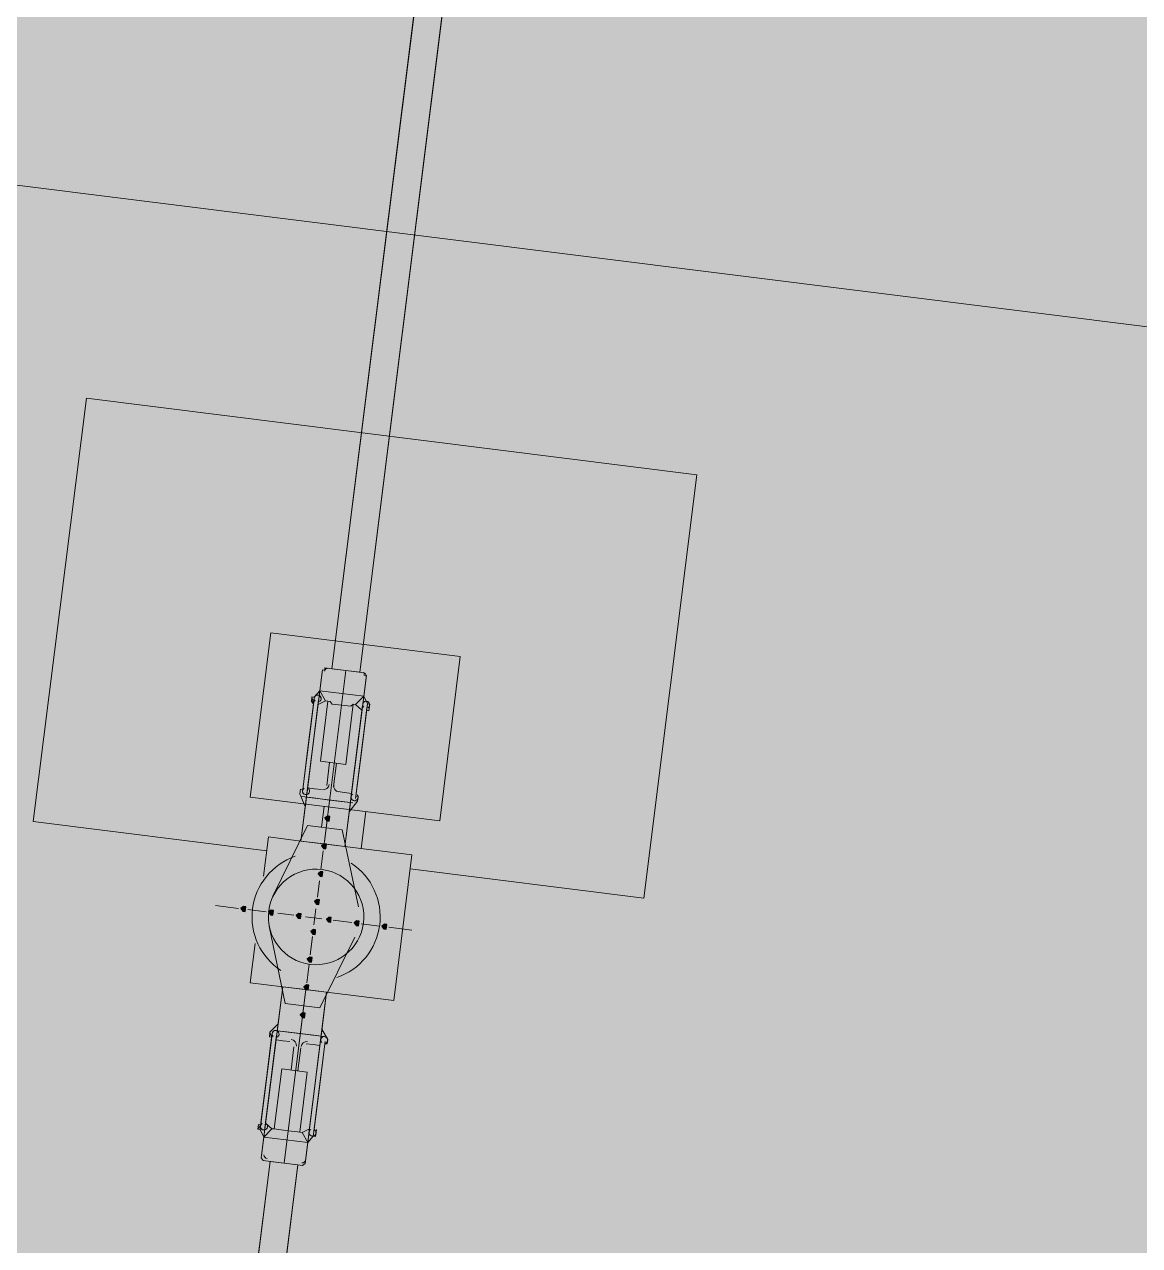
# Model space of a CAD drawing. Header units: metres. Extents: x -4 to 509425, y 7549 to 4732445.
# Drawn here: x 476015.212 to 476019.263, y 4719768.427 to 4719772.862 of the extents above; entities that cross this region are included whole.
import ezdxf

# ---------------------------------------------------------------- set-up
doc = ezdxf.new("R2010")
doc.units = ezdxf.units.M
doc.header["$LTSCALE"] = 0.01
doc.header["$MEASUREMENT"] = 0
doc.layers.get('0').update_dxf_attribs({"lineweight": 0})
doc.layers.add('_SUBESTACIÓN', color=1, linetype='Continuous')
doc.layers.add('SUBESTACION LA VID', color=253, linetype='Continuous')

# ---------------------------------------------------------------- blocks, each defined once
blk = doc.blocks.new('A$Cfff6051d')
at = {"layer": 'SUBESTACION LA VID', "transparency": 33554687}
h = blk.add_hatch(color=256, dxfattribs=at)
h.dxf.hatch_style = 2
h.paths.add_polyline_path([(476016.3204, 4719769.9768), (476016.3215, 4719769.9852), (476016.3131, 4719769.9863), (476016.3036, 4719769.9789), (476016.311, 4719769.9695), (476016.3194, 4719769.9684)])
h = blk.add_hatch(color=256, dxfattribs=at)
h.dxf.hatch_style = 2
h.paths.add_polyline_path([(476016.3078, 4719769.876), (476016.3088, 4719769.8844), (476016.3004, 4719769.8855), (476016.291, 4719769.8781), (476016.2983, 4719769.8687), (476016.3067, 4719769.8676)])
h = blk.add_hatch(color=256, dxfattribs=at)
h.dxf.hatch_style = 2
h.paths.add_polyline_path([(476016.2952, 4719769.7752), (476016.2962, 4719769.7836), (476016.2878, 4719769.7847), (476016.2784, 4719769.7773), (476016.2857, 4719769.7679), (476016.2941, 4719769.7668)])
h = blk.add_hatch(color=256, dxfattribs=at)
h.dxf.hatch_style = 2
h.paths.add_polyline_path([(476016.0147, 4719769.6483), (476016.0158, 4719769.6567), (476016.0074, 4719769.6577), (476015.9979, 4719769.6504), (476016.0053, 4719769.6409), (476016.0137, 4719769.6399)])
h = blk.add_hatch(color=256, dxfattribs=at)
h.dxf.hatch_style = 2
h.paths.add_polyline_path([(476016.2825, 4719769.6744), (476016.2836, 4719769.6828), (476016.2752, 4719769.6839), (476016.2657, 4719769.6765), (476016.2731, 4719769.6671), (476016.2815, 4719769.666)])
h = blk.add_hatch(color=256, dxfattribs=at)
h.dxf.hatch_style = 2
h.paths.add_polyline_path([(476016.1155, 4719769.6356), (476016.1166, 4719769.644), (476016.1082, 4719769.6451), (476016.0987, 4719769.6377), (476016.1061, 4719769.6283), (476016.1145, 4719769.6272)])
h = blk.add_hatch(color=256, dxfattribs=at)
h.dxf.hatch_style = 2
h.paths.add_polyline_path([(476016.2163, 4719769.623), (476016.2174, 4719769.6314), (476016.209, 4719769.6325), (476016.1995, 4719769.6251), (476016.2069, 4719769.6157), (476016.2153, 4719769.6146)])
h = blk.add_hatch(color=256, dxfattribs=at)
h.dxf.hatch_style = 2
h.paths.add_polyline_path([(476016.3255, 4719769.6093), (476016.3266, 4719769.6177), (476016.3182, 4719769.6188), (476016.3087, 4719769.6114), (476016.3161, 4719769.602), (476016.3245, 4719769.6009)])
h = blk.add_hatch(color=256, dxfattribs=at)
h.dxf.hatch_style = 2
h.paths.add_polyline_path([(476016.2688, 4719769.5652), (476016.2699, 4719769.5736), (476016.2615, 4719769.5747), (476016.252, 4719769.5673), (476016.2594, 4719769.5579), (476016.2678, 4719769.5568)])
h = blk.add_hatch(color=256, dxfattribs=at)
h.dxf.hatch_style = 2
h.paths.add_polyline_path([(476016.4263, 4719769.5967), (476016.4274, 4719769.6051), (476016.419, 4719769.6061), (476016.4095, 4719769.5988), (476016.4169, 4719769.5893), (476016.4253, 4719769.5883)])
h = blk.add_hatch(color=256, dxfattribs=at)
h.dxf.hatch_style = 2
h.paths.add_polyline_path([(476016.5272, 4719769.584), (476016.5282, 4719769.5924), (476016.5198, 4719769.5935), (476016.5104, 4719769.5861), (476016.5177, 4719769.5767), (476016.5261, 4719769.5756)])
h = blk.add_hatch(color=256, dxfattribs=at)
h.dxf.hatch_style = 2
h.paths.add_polyline_path([(476016.2562, 4719769.4644), (476016.2572, 4719769.4728), (476016.2488, 4719769.4739), (476016.2394, 4719769.4665), (476016.2467, 4719769.4571), (476016.2551, 4719769.456)])
h = blk.add_hatch(color=256, dxfattribs=at)
h.dxf.hatch_style = 2
h.paths.add_polyline_path([(476016.2435, 4719769.3636), (476016.2446, 4719769.372), (476016.2362, 4719769.3731), (476016.2267, 4719769.3657), (476016.2341, 4719769.3563), (476016.2425, 4719769.3552)])
h = blk.add_hatch(color=256, dxfattribs=at)
h.dxf.hatch_style = 2
h.paths.add_polyline_path([(476016.2309, 4719769.2628), (476016.232, 4719769.2712), (476016.2236, 4719769.2723), (476016.2141, 4719769.2649), (476016.2215, 4719769.2555), (476016.2299, 4719769.2544)])
at = {"layer": 'SUBESTACION LA VID', "lineweight": 15}
for p, q in [((476076.1032, 4719764.6406), (475978.6258, 4719776.8613)), ((476016.9999, 4719775.8729), (476016.329, 4719770.5218)), ((476017.1007, 4719775.8602), (476016.4298, 4719770.5092)), ((476016.3122, 4719770.5239), (476016.4382, 4719770.5081)), ((476016.2218, 4719770.0745), (476016.2639, 4719770.4106)), ((476016.2807, 4719770.4084), (476016.2386, 4719770.0724)), ((476016.2649, 4719770.419), (476016.2849, 4719770.442)), ((476016.2786, 4719770.3916), (476016.3059, 4719770.4053)), ((476016.4403, 4719770.3884), (476016.3982, 4719770.0524)), ((476016.415, 4719770.0503), (476016.4571, 4719770.3863)), ((476016.4382, 4719770.3716), (476016.4151, 4719770.3916)), ((476016.31, 4719770.0976), (476016.3205, 4719770.1816)), ((476016.3352, 4719770.0944), (476016.3457, 4719770.1785)), ((476016.2123, 4719770.0672), (476016.2322, 4719770.022)), ((476016.3152, 4719770.0031), (476016.3226, 4719770.0619)), ((476016.3005, 4719770.022), (476016.291, 4719769.9464)), ((476016.4223, 4719770.0409), (476016.3918, 4719770.002)), ((476016.4517, 4719770.003), (476016.4348, 4719769.8686)), ((476016.2406, 4719769.9527), (476016.1145, 4719769.6955)), ((476016.3666, 4719769.9369), (476016.2406, 4719769.9527)), ((476016.3015, 4719769.8939), (476016.3099, 4719769.9611)), ((476016.3666, 4719769.9369), (476016.4253, 4719769.6565)), ((476016.2889, 4719769.7931), (476016.2973, 4719769.8603)), ((476016.2762, 4719769.6923), (476016.2836, 4719769.7511)), ((476015.9895, 4719769.6514), (476015.9055, 4719769.662)), ((476016.0903, 4719769.6388), (476016.0231, 4719769.6472)), ((476016.1911, 4719769.6262), (476016.1323, 4719769.6335)), ((476016.2919, 4719769.6135), (476016.2331, 4719769.6209)), ((476016.2636, 4719769.5915), (476016.271, 4719769.6503)), ((476016.4011, 4719769.5998), (476016.3339, 4719769.6083)), ((476016.1595, 4719769.3059), (476016.1008, 4719769.5863)), ((476016.502, 4719769.5872), (476016.4347, 4719769.5956)), ((476016.6196, 4719769.5724), (476016.5356, 4719769.583)), ((476016.2499, 4719769.4823), (476016.2583, 4719769.5495)), ((476016.2855, 4719769.2901), (476016.4116, 4719769.5473)), ((476016.2373, 4719769.3815), (476016.2457, 4719769.4487)), ((476016.2246, 4719769.2807), (476016.233, 4719769.3479)), ((476016.2855, 4719769.2901), (476016.1595, 4719769.3059)), ((476016.1038, 4719769.202), (476016.1332, 4719769.2324)), ((476016.212, 4719769.1799), (476016.2194, 4719769.2387)), ((476016.3138, 4719769.1756), (476016.2928, 4719769.2124)), ((476016.1112, 4719769.1925), (476016.069, 4719768.8565)), ((476016.0858, 4719768.8544), (476016.128, 4719769.1904)), ((476016.2455, 4719768.8344), (476016.2876, 4719769.1704)), ((476016.3044, 4719769.1683), (476016.2623, 4719768.8323)), ((476016.191, 4719769.1484), (476016.1804, 4719769.0644)), ((476016.2162, 4719769.1452), (476016.2056, 4719769.0612)), ((476016.088, 4719768.8712), (476016.111, 4719768.8512)), ((476016.2476, 4719768.8512), (476016.2203, 4719768.8375)), ((476016.2612, 4719768.8239), (476016.2412, 4719768.8008)), ((476016.1047, 4719768.7326), (476015.7351, 4719765.784)), ((476016.2139, 4719768.7189), (476016.0879, 4719768.7347)), ((476016.2055, 4719768.7199), (476015.8359, 4719765.7714))]:
    blk.add_line(p, q, dxfattribs=at)
at = {"layer": 'SUBESTACION LA VID', "lineweight": 0}
for p, q in [((476016.3918, 4719770.002), (476016.4529, 4719770.4892)), ((476016.2544, 4719770.4032), (476016.2565, 4719770.42)), ((476016.2544, 4719770.4032), (476016.2555, 4719770.4116)), ((476016.2544, 4719770.4032), (476016.2555, 4719770.4116)), ((476016.2618, 4719770.3938), (476016.2649, 4719770.419)), ((476016.2618, 4719770.3938), (476016.2649, 4719770.419)), ((476016.455, 4719770.3695), (476016.4581, 4719770.3947)), ((476016.4634, 4719770.3685), (476016.4665, 4719770.3937)), ((476016.4634, 4719770.3685), (476016.4665, 4719770.3937)), ((476016.4644, 4719770.3769), (476016.4665, 4719770.3937)), ((476016.4655, 4719770.3853), (476016.4655, 4719770.3853)), ((476016.2123, 4719770.0672), (476016.2144, 4719770.084)), ((476016.2123, 4719770.0672), (476016.2134, 4719770.0756)), ((476016.4223, 4719770.0409), (476016.4244, 4719770.0577)), ((476016.4223, 4719770.0409), (476016.4244, 4719770.0577)), ((476016.4223, 4719770.0409), (476016.4234, 4719770.0493)), ((476016.1332, 4719769.2324), (476016.0732, 4719768.7536)), ((476016.1038, 4719769.202), (476016.1017, 4719769.1852)), ((476016.1038, 4719769.202), (476016.1028, 4719769.1936)), ((476016.1038, 4719769.202), (476016.1101, 4719769.1841)), ((476016.3138, 4719769.1756), (476016.3117, 4719769.1588)), ((476016.3138, 4719769.1756), (476016.3128, 4719769.1672)), ((476016.0617, 4719768.8659), (476016.0596, 4719768.8491)), ((476016.0701, 4719768.8649), (476016.0596, 4719768.8491)), ((476016.0606, 4719768.8575), (476016.0606, 4719768.8575)), ((476016.2644, 4719768.8491), (476016.2612, 4719768.8239)), ((476016.2728, 4719768.848), (476016.2696, 4719768.8228)), ((476016.2717, 4719768.8396), (476016.2696, 4719768.8228)), ((476016.2717, 4719768.8396), (476016.2707, 4719768.8312)), ((476016.2717, 4719768.8396), (476016.2707, 4719768.8312)), ((476016.1047, 4719768.7326), (476016.2055, 4719768.7199))]:
    blk.add_line(p, q, dxfattribs=at)
at = {"layer": 'SUBESTACION LA VID', "lineweight": 15}
for points in [[(476016.9999, 4719775.8729), (476017.1007, 4719775.8602), (476016.4298, 4719770.5092), (476016.329, 4719770.5218), (476016.9999, 4719775.8729)], [(476016.6133, 4719769.7951), (476017.4618, 4719769.6887), (476017.6545, 4719771.226), (476015.4368, 4719771.504), (476015.2441, 4719769.9667), (476016.0925, 4719769.8604)], [(476016.7953, 4719770.5658), (476016.1065, 4719770.6521), (476016.0317, 4719770.0557), (476016.7205, 4719769.9693), (476016.7953, 4719770.5658)], [(476016.3794, 4719770.5155), (476016.3122, 4719770.5239), (476016.3038, 4719770.525), (476016.3028, 4719770.5166), (476016.2944, 4719770.5176), (476016.2933, 4719770.5092), (476016.2849, 4719770.442), (476016.2649, 4719770.419), (476016.2565, 4719770.42), (476016.2555, 4719770.4116), (476016.2544, 4719770.4032), (476016.2618, 4719770.3938), (476016.2428, 4719770.2425), (476016.2228, 4719770.0829), (476016.2144, 4719770.084), (476016.2134, 4719770.0756), (476016.2123, 4719770.0672), (476016.2322, 4719770.022), (476016.2164, 4719769.896), (476016.3004, 4719769.8855), (476016.3794, 4719770.5155)], [(476016.4529, 4719770.4892), (476016.4445, 4719770.422), (476016.2849, 4719770.442), (476016.2933, 4719770.5092)], [(476016.3794, 4719770.5155), (476016.4382, 4719770.5081), (476016.4466, 4719770.5071), (476016.4456, 4719770.4987), (476016.454, 4719770.4976), (476016.4529, 4719770.4892), (476016.4445, 4719770.422), (476016.4581, 4719770.3947), (476016.4665, 4719770.3937), (476016.4655, 4719770.3853), (476016.4644, 4719770.3769), (476016.4634, 4719770.3685), (476016.455, 4719770.3695), (476016.436, 4719770.2183), (476016.416, 4719770.0587), (476016.4244, 4719770.0577), (476016.4234, 4719770.0493), (476016.4223, 4719770.0409), (476016.3918, 4719770.002), (476016.376, 4719769.876), (476016.3004, 4719769.8855), (476016.3794, 4719770.5155)], [(476016.2849, 4719770.442), (476016.3059, 4719770.4053), (476016.3143, 4719770.4042), (476016.3227, 4719770.4032), (476016.33, 4719770.3937), (476016.3636, 4719770.3895), (476016.3972, 4719770.3853), (476016.4067, 4719770.3926), (476016.4151, 4719770.3916), (476016.4445, 4719770.422), (476016.4581, 4719770.3947)], [(476016.3143, 4719770.4042), (476016.2869, 4719770.1858), (476016.3793, 4719770.1742), (476016.4067, 4719770.3926)], [(476016.2164, 4719769.896), (476016.2364, 4719770.0556), (476016.3961, 4719770.0356), (476016.376, 4719769.876), (476016.2164, 4719769.896)], [(476016.2196, 4719770.0577), (476016.2616, 4719770.0525), (476016.3121, 4719770.0461)], [(476016.2407, 4719770.0892), (476016.2659, 4719770.0861), (476016.2911, 4719770.0829)], [(476016.4003, 4719770.0692), (476016.3751, 4719770.0724), (476016.3499, 4719770.0755)], [(476016.4045, 4719770.0346), (476016.3625, 4719770.0398), (476016.3121, 4719770.0461)], [(476016.2164, 4719769.896), (476016.0988, 4719769.9108), (476016.0809, 4719769.768)], [(476016.3097, 4719769.3468), (476016.5533, 4719769.3163), (476016.6197, 4719769.8455), (476016.376, 4719769.876)], [(476016.0504, 4719769.5243), (476016.0325, 4719769.3815), (476016.1501, 4719769.3668)], [(476016.1551, 4719768.7262), (476016.0879, 4719768.7347), (476016.0795, 4719768.7357), (476016.0722, 4719768.7452), (476016.0732, 4719768.7536), (476016.0816, 4719768.8208), (476016.068, 4719768.8481), (476016.0596, 4719768.8491), (476016.0606, 4719768.8575), (476016.0617, 4719768.8659), (476016.0701, 4719768.8649), (476016.0712, 4719768.8733), (476016.0901, 4719769.0245), (476016.1101, 4719769.1841), (476016.1017, 4719769.1852), (476016.1028, 4719769.1936), (476016.1038, 4719769.202), (476016.1332, 4719769.2324), (476016.1501, 4719769.3668), (476016.2341, 4719769.3563), (476016.1551, 4719768.7262)], [(476016.3097, 4719769.3468), (476016.2897, 4719769.1872), (476016.1301, 4719769.2072), (476016.1501, 4719769.3668), (476016.3097, 4719769.3468)], [(476016.1551, 4719768.7262), (476016.2139, 4719768.7189), (476016.2223, 4719768.7178), (476016.2318, 4719768.7252), (476016.2328, 4719768.7336), (476016.2412, 4719768.8008), (476016.2612, 4719768.8239), (476016.2696, 4719768.8228), (476016.2707, 4719768.8312), (476016.2717, 4719768.8396), (476016.2644, 4719768.8491), (476016.2833, 4719769.0003), (476016.3033, 4719769.1599), (476016.3117, 4719769.1588), (476016.3128, 4719769.1672), (476016.3138, 4719769.1756), (476016.2928, 4719769.2124), (476016.3097, 4719769.3468), (476016.2341, 4719769.3563), (476016.1551, 4719768.7262)], [(476016.1259, 4719769.1736), (476016.1511, 4719769.1704), (476016.1763, 4719769.1673)], [(476016.1301, 4719769.2072), (476016.1637, 4719769.203), (476016.2141, 4719769.1967)], [(476016.3065, 4719769.1851), (476016.2729, 4719769.1893), (476016.2141, 4719769.1967)], [(476016.2855, 4719769.1536), (476016.2603, 4719769.1567), (476016.2351, 4719769.1599)], [(476016.2119, 4719768.8386), (476016.2392, 4719769.057), (476016.1468, 4719769.0686), (476016.1194, 4719768.8502)], [(476016.2412, 4719768.8008), (476016.2203, 4719768.8375), (476016.2119, 4719768.8386), (476016.2035, 4719768.8396), (476016.1699, 4719768.8438), (476016.1362, 4719768.8481), (476016.1278, 4719768.8491), (476016.1194, 4719768.8502), (476016.111, 4719768.8512), (476016.0816, 4719768.8208), (476016.068, 4719768.8481)], [(476016.0732, 4719768.7536), (476016.0816, 4719768.8208), (476016.2412, 4719768.8008), (476016.2328, 4719768.7336)], [(476016.1047, 4719768.7326), (476016.2055, 4719768.7199), (476015.8359, 4719765.7714), (476015.7351, 4719765.784), (476016.1047, 4719768.7326)]]:
    blk.add_lwpolyline(points, dxfattribs=at)
at = {"layer": 'SUBESTACION LA VID', "lineweight": 0}
for points in [[(476016.2164, 4719769.896), (476016.2944, 4719770.5176), (476016.2322, 4719770.022), (476016.2933, 4719770.5092)], [(476016.376, 4719769.876), (476016.454, 4719770.4976), (476016.3918, 4719770.002)], [(476016.2618, 4719770.3938), (476016.2565, 4719770.42), (476016.2544, 4719770.4032), (476016.2565, 4719770.42)], [(476016.416, 4719770.0587), (476016.4581, 4719770.3947), (476016.436, 4719770.2183)], [(476016.4644, 4719770.3769), (476016.4655, 4719770.3853), (476016.4644, 4719770.3769), (476016.4665, 4719770.3937)], [(476016.2144, 4719770.084), (476016.2123, 4719770.0672), (476016.2134, 4719770.0756), (476016.2123, 4719770.0672)], [(476016.4234, 4719770.0493), (476016.4223, 4719770.0409), (476016.4244, 4719770.0577)], [(476016.4223, 4719770.0409), (476016.4234, 4719770.0493), (476016.4223, 4719770.0409)], [(476016.1501, 4719769.3668), (476016.0722, 4719768.7452), (476016.1332, 4719769.2324)], [(476016.3097, 4719769.3468), (476016.2318, 4719768.7252), (476016.2928, 4719769.2124), (476016.2328, 4719768.7336)], [(476016.0712, 4719768.8733), (476016.068, 4719768.8481), (476016.1101, 4719769.1841)], [(476016.1028, 4719769.1936), (476016.1038, 4719769.202), (476016.1017, 4719769.1852)], [(476016.1038, 4719769.202), (476016.1028, 4719769.1936), (476016.1038, 4719769.202)], [(476016.3117, 4719769.1588), (476016.3138, 4719769.1756), (476016.3128, 4719769.1672), (476016.3138, 4719769.1756)], [(476016.0901, 4719769.0245), (476016.068, 4719768.8481), (476016.0712, 4719768.8733)], [(476016.0617, 4719768.8659), (476016.0606, 4719768.8575), (476016.0617, 4719768.8659), (476016.0596, 4719768.8491)], [(476016.2717, 4719768.8396), (476016.2696, 4719768.8228), (476016.2717, 4719768.8396), (476016.2696, 4719768.8228)]]:
    blk.add_lwpolyline(points, dxfattribs=at)
at = {"layer": 'SUBESTACION LA VID'}
for points in [[(476016.3204, 4719769.9768), (476016.3215, 4719769.9852), (476016.3131, 4719769.9863), (476016.3036, 4719769.9789), (476016.311, 4719769.9695), (476016.3194, 4719769.9684)], [(476016.3078, 4719769.876), (476016.3088, 4719769.8844), (476016.3004, 4719769.8855), (476016.291, 4719769.8781), (476016.2983, 4719769.8687), (476016.3067, 4719769.8676)], [(476016.2952, 4719769.7752), (476016.2962, 4719769.7836), (476016.2878, 4719769.7847), (476016.2784, 4719769.7773), (476016.2857, 4719769.7679), (476016.2941, 4719769.7668)], [(476016.0147, 4719769.6483), (476016.0158, 4719769.6567), (476016.0074, 4719769.6577), (476015.9979, 4719769.6504), (476016.0053, 4719769.6409), (476016.0137, 4719769.6399)], [(476016.2825, 4719769.6744), (476016.2836, 4719769.6828), (476016.2752, 4719769.6839), (476016.2657, 4719769.6765), (476016.2731, 4719769.6671), (476016.2815, 4719769.666)], [(476016.1155, 4719769.6356), (476016.1166, 4719769.644), (476016.1082, 4719769.6451), (476016.0987, 4719769.6377), (476016.1061, 4719769.6283), (476016.1145, 4719769.6272)], [(476016.2163, 4719769.623), (476016.2174, 4719769.6314), (476016.209, 4719769.6325), (476016.1995, 4719769.6251), (476016.2069, 4719769.6157), (476016.2153, 4719769.6146)], [(476016.3255, 4719769.6093), (476016.3266, 4719769.6177), (476016.3182, 4719769.6188), (476016.3087, 4719769.6114), (476016.3161, 4719769.602), (476016.3245, 4719769.6009)], [(476016.2688, 4719769.5652), (476016.2699, 4719769.5736), (476016.2615, 4719769.5747), (476016.252, 4719769.5673), (476016.2594, 4719769.5579), (476016.2678, 4719769.5568)], [(476016.4263, 4719769.5967), (476016.4274, 4719769.6051), (476016.419, 4719769.6061), (476016.4095, 4719769.5988), (476016.4169, 4719769.5893), (476016.4253, 4719769.5883)], [(476016.5272, 4719769.584), (476016.5282, 4719769.5924), (476016.5198, 4719769.5935), (476016.5104, 4719769.5861), (476016.5177, 4719769.5767), (476016.5261, 4719769.5756)], [(476016.2562, 4719769.4644), (476016.2572, 4719769.4728), (476016.2488, 4719769.4739), (476016.2394, 4719769.4665), (476016.2467, 4719769.4571), (476016.2551, 4719769.456)], [(476016.2435, 4719769.3636), (476016.2446, 4719769.372), (476016.2362, 4719769.3731), (476016.2267, 4719769.3657), (476016.2341, 4719769.3563), (476016.2425, 4719769.3552)], [(476016.2309, 4719769.2628), (476016.232, 4719769.2712), (476016.2236, 4719769.2723), (476016.2141, 4719769.2649), (476016.2215, 4719769.2555), (476016.2299, 4719769.2544)]]:
    blk.add_lwpolyline(points, close=True, dxfattribs=at)
at = {"layer": 'SUBESTACION LA VID', "lineweight": 0}
for points in [[(476016.3204, 4719769.9768), (476016.3215, 4719769.9852), (476016.3131, 4719769.9863), (476016.3036, 4719769.9789), (476016.311, 4719769.9695), (476016.3194, 4719769.9684)], [(476016.3078, 4719769.876), (476016.3088, 4719769.8844), (476016.3004, 4719769.8855), (476016.291, 4719769.8781), (476016.2983, 4719769.8687), (476016.3067, 4719769.8676)], [(476016.2952, 4719769.7752), (476016.2962, 4719769.7836), (476016.2878, 4719769.7847), (476016.2784, 4719769.7773), (476016.2857, 4719769.7679), (476016.2941, 4719769.7668)], [(476016.0147, 4719769.6483), (476016.0158, 4719769.6567), (476016.0074, 4719769.6577), (476015.9979, 4719769.6504), (476016.0053, 4719769.6409), (476016.0137, 4719769.6399)], [(476016.2825, 4719769.6744), (476016.2836, 4719769.6828), (476016.2752, 4719769.6839), (476016.2657, 4719769.6765), (476016.2731, 4719769.6671), (476016.2815, 4719769.666)], [(476016.1155, 4719769.6356), (476016.1166, 4719769.644), (476016.1082, 4719769.6451), (476016.0987, 4719769.6377), (476016.1061, 4719769.6283), (476016.1145, 4719769.6272)], [(476016.2163, 4719769.623), (476016.2174, 4719769.6314), (476016.209, 4719769.6325), (476016.1995, 4719769.6251), (476016.2069, 4719769.6157), (476016.2153, 4719769.6146)], [(476016.3255, 4719769.6093), (476016.3266, 4719769.6177), (476016.3182, 4719769.6188), (476016.3087, 4719769.6114), (476016.3161, 4719769.602), (476016.3245, 4719769.6009)], [(476016.2688, 4719769.5652), (476016.2699, 4719769.5736), (476016.2615, 4719769.5747), (476016.252, 4719769.5673), (476016.2594, 4719769.5579), (476016.2678, 4719769.5568)], [(476016.4263, 4719769.5967), (476016.4274, 4719769.6051), (476016.419, 4719769.6061), (476016.4095, 4719769.5988), (476016.4169, 4719769.5893), (476016.4253, 4719769.5883)], [(476016.5272, 4719769.584), (476016.5282, 4719769.5924), (476016.5198, 4719769.5935), (476016.5104, 4719769.5861), (476016.5177, 4719769.5767), (476016.5261, 4719769.5756)], [(476016.2562, 4719769.4644), (476016.2572, 4719769.4728), (476016.2488, 4719769.4739), (476016.2394, 4719769.4665), (476016.2467, 4719769.4571), (476016.2551, 4719769.456)], [(476016.2435, 4719769.3636), (476016.2446, 4719769.372), (476016.2362, 4719769.3731), (476016.2267, 4719769.3657), (476016.2341, 4719769.3563), (476016.2425, 4719769.3552)], [(476016.2309, 4719769.2628), (476016.232, 4719769.2712), (476016.2236, 4719769.2723), (476016.2141, 4719769.2649), (476016.2215, 4719769.2555), (476016.2299, 4719769.2544)]]:
    blk.add_lwpolyline(points, close=True, dxfattribs=at)
at = {"layer": 'SUBESTACION LA VID', "lineweight": 15}
for points in [[(476016.3164, 4719770.5234), (476016.3095, 4719770.5243), (476016.3031, 4719770.5194), (476016.3022, 4719770.5124)], [(476016.2953, 4719770.0824), (476016.3069, 4719770.0809), (476016.3174, 4719770.0891), (476016.3189, 4719770.1008)], [(476016.3357, 4719770.0986), (476016.3342, 4719770.087), (476016.3425, 4719770.0765), (476016.3541, 4719770.075)], [(476016.1999, 4719769.1515), (476016.2013, 4719769.1631), (476016.1931, 4719769.1737), (476016.1815, 4719769.1751)], [(476016.2403, 4719769.1678), (476016.2287, 4719769.1692), (476016.2181, 4719769.161), (476016.2167, 4719769.1494)], [(476016.2192, 4719768.7267), (476016.2261, 4719768.7259), (476016.2325, 4719768.7308), (476016.2333, 4719768.7378)]]:
    blk.add_open_spline(points, degree=3, dxfattribs=at)
for points, knots in [([(476016.4534, 4719770.4934), (476016.4539, 4719770.4968), (476016.4529, 4719770.5001), (476016.4509, 4719770.5028), (476016.4488, 4719770.5055), (476016.4458, 4719770.5072), (476016.4424, 4719770.5076)], [0, 0, 0, 0, 1, 1, 1, 2, 2, 2, 2]), ([(476016.2786, 4719770.4258), (476016.2732, 4719770.4264), (476016.2679, 4719770.4236), (476016.2656, 4719770.4187), (476016.2632, 4719770.4138), (476016.2642, 4719770.4079), (476016.2681, 4719770.4041)], [0, 0, 0, 0, 1, 1, 1, 2, 2, 2, 2]), ([(476016.2896, 4719770.4116), (476016.2905, 4719770.4185), (476016.2855, 4719770.4249), (476016.2786, 4719770.4258), (476016.2716, 4719770.4266), (476016.2653, 4719770.4217), (476016.2644, 4719770.4147)], [0, 0, 0, 0, 1, 1, 1, 2, 2, 2, 2]), ([(476016.2834, 4719770.4022), (476016.2881, 4719770.4049), (476016.2905, 4719770.4104), (476016.2894, 4719770.4157), (476016.2884, 4719770.421), (476016.284, 4719770.4251), (476016.2786, 4719770.4258)], [0, 0, 0, 0, 1, 1, 1, 2, 2, 2, 2]), ([(476016.455, 4719770.4037), (476016.4496, 4719770.4043), (476016.4444, 4719770.4015), (476016.442, 4719770.3966), (476016.4396, 4719770.3917), (476016.4406, 4719770.3858), (476016.4445, 4719770.382)], [0, 0, 0, 0, 1, 1, 1, 2, 2, 2, 2]), ([(476016.466, 4719770.3895), (476016.4669, 4719770.3964), (476016.462, 4719770.4028), (476016.455, 4719770.4037), (476016.448, 4719770.4045), (476016.4417, 4719770.3996), (476016.4408, 4719770.3926)], [0, 0, 0, 0, 1, 1, 1, 2, 2, 2, 2]), ([(476016.4598, 4719770.3801), (476016.4645, 4719770.3828), (476016.4669, 4719770.3882), (476016.4659, 4719770.3936), (476016.4648, 4719770.3989), (476016.4604, 4719770.403), (476016.455, 4719770.4037)], [0, 0, 0, 0, 1, 1, 1, 2, 2, 2, 2]), ([(476016.2285, 4719770.0881), (476016.2238, 4719770.0854), (476016.2213, 4719770.0799), (476016.2224, 4719770.0746), (476016.2235, 4719770.0693), (476016.2279, 4719770.0652), (476016.2333, 4719770.0646)], [0, 0, 0, 0, 1, 1, 1, 2, 2, 2, 2]), ([(476016.2223, 4719770.0787), (476016.2214, 4719770.0718), (476016.2263, 4719770.0654), (476016.2333, 4719770.0646), (476016.2403, 4719770.0637), (476016.2466, 4719770.0686), (476016.2475, 4719770.0756)], [0, 0, 0, 0, 1, 1, 1, 2, 2, 2, 2]), ([(476016.2333, 4719770.0646), (476016.2387, 4719770.0639), (476016.2439, 4719770.0667), (476016.2463, 4719770.0716), (476016.2487, 4719770.0765), (476016.2477, 4719770.0824), (476016.2438, 4719770.0862)], [0, 0, 0, 0, 1, 1, 1, 2, 2, 2, 2]), ([(476016.4049, 4719770.066), (476016.4002, 4719770.0633), (476016.3978, 4719770.0578), (476016.3988, 4719770.0525), (476016.3999, 4719770.0472), (476016.4043, 4719770.0431), (476016.4097, 4719770.0424)], [0, 0, 0, 0, 1, 1, 1, 2, 2, 2, 2]), ([(476016.3987, 4719770.0566), (476016.3978, 4719770.0497), (476016.4027, 4719770.0433), (476016.4097, 4719770.0424), (476016.4167, 4719770.0416), (476016.423, 4719770.0465), (476016.4239, 4719770.0535)], [0, 0, 0, 0, 1, 1, 1, 2, 2, 2, 2]), ([(476016.4097, 4719770.0424), (476016.4151, 4719770.0418), (476016.4203, 4719770.0446), (476016.4227, 4719770.0495), (476016.4251, 4719770.0544), (476016.4241, 4719770.0603), (476016.4202, 4719770.0641)], [0, 0, 0, 0, 1, 1, 1, 2, 2, 2, 2]), ([(476016.1958, 4719769.8405), (476016.1118, 4719769.8116), (476016.0515, 4719769.7375), (476016.0405, 4719769.6493), (476016.0294, 4719769.5611), (476016.0695, 4719769.4744), (476016.1438, 4719769.4257)], [0, 0, 0, 0, 1, 1, 1, 2, 2, 2, 2]), ([(476016.0993, 4719769.6419), (476016.0873, 4719769.5468), (476016.1548, 4719769.4601), (476016.2499, 4719769.4481), (476016.345, 4719769.4362), (476016.4318, 4719769.5037), (476016.4437, 4719769.5988), (476016.4556, 4719769.6939), (476016.3882, 4719769.7806), (476016.2931, 4719769.7926), (476016.1979, 4719769.8045), (476016.1112, 4719769.737), (476016.0993, 4719769.6419)], [0, 0, 0, 0, 1, 1, 1, 2, 2, 2, 3, 3, 3, 4, 4, 4, 4]), ([(476016.3471, 4719769.4002), (476016.4312, 4719769.4291), (476016.4914, 4719769.5032), (476016.5025, 4719769.5914), (476016.5135, 4719769.6795), (476016.4734, 4719769.7663), (476016.3992, 4719769.815)], [0, 0, 0, 0, 1, 1, 1, 2, 2, 2, 2]), ([(476016.1259, 4719769.2077), (476016.1205, 4719769.2084), (476016.1152, 4719769.2055), (476016.1129, 4719769.2006), (476016.1105, 4719769.1957), (476016.1115, 4719769.1899), (476016.1154, 4719769.1861)], [0, 0, 0, 0, 1, 1, 1, 2, 2, 2, 2]), ([(476016.1369, 4719769.1935), (476016.1378, 4719769.2005), (476016.1328, 4719769.2068), (476016.1259, 4719769.2077), (476016.1189, 4719769.2086), (476016.1126, 4719769.2037), (476016.1117, 4719769.1967)], [0, 0, 0, 0, 1, 1, 1, 2, 2, 2, 2]), ([(476016.1307, 4719769.1841), (476016.1354, 4719769.1869), (476016.1378, 4719769.1923), (476016.1367, 4719769.1977), (476016.1357, 4719769.203), (476016.1313, 4719769.207), (476016.1259, 4719769.2077)], [0, 0, 0, 0, 1, 1, 1, 2, 2, 2, 2]), ([(476016.3023, 4719769.1856), (476016.2969, 4719769.1863), (476016.2916, 4719769.1834), (476016.2893, 4719769.1785), (476016.2869, 4719769.1736), (476016.2879, 4719769.1678), (476016.2918, 4719769.1639)], [0, 0, 0, 0, 1, 1, 1, 2, 2, 2, 2]), ([(476016.3133, 4719769.1714), (476016.3142, 4719769.1784), (476016.3092, 4719769.1847), (476016.3023, 4719769.1856), (476016.2953, 4719769.1865), (476016.289, 4719769.1815), (476016.2881, 4719769.1746)], [0, 0, 0, 0, 1, 1, 1, 2, 2, 2, 2]), ([(476016.3071, 4719769.162), (476016.3118, 4719769.1648), (476016.3142, 4719769.1702), (476016.3131, 4719769.1755), (476016.3121, 4719769.1809), (476016.3077, 4719769.1849), (476016.3023, 4719769.1856)], [0, 0, 0, 0, 1, 1, 1, 2, 2, 2, 2]), ([(476016.0758, 4719768.8701), (476016.0711, 4719768.8673), (476016.0686, 4719768.8619), (476016.0697, 4719768.8566), (476016.0708, 4719768.8512), (476016.0752, 4719768.8472), (476016.0806, 4719768.8465)], [0, 0, 0, 0, 1, 1, 1, 2, 2, 2, 2]), ([(476016.0696, 4719768.8607), (476016.0687, 4719768.8537), (476016.0736, 4719768.8474), (476016.0806, 4719768.8465), (476016.0876, 4719768.8456), (476016.0939, 4719768.8506), (476016.0948, 4719768.8575)], [0, 0, 0, 0, 1, 1, 1, 2, 2, 2, 2]), ([(476016.0806, 4719768.8465), (476016.086, 4719768.8458), (476016.0912, 4719768.8487), (476016.0936, 4719768.8536), (476016.096, 4719768.8585), (476016.095, 4719768.8643), (476016.0911, 4719768.8682)], [0, 0, 0, 0, 1, 1, 1, 2, 2, 2, 2]), ([(476016.2522, 4719768.848), (476016.2475, 4719768.8452), (476016.245, 4719768.8398), (476016.2461, 4719768.8344), (476016.2472, 4719768.8291), (476016.2516, 4719768.8251), (476016.257, 4719768.8244)], [0, 0, 0, 0, 1, 1, 1, 2, 2, 2, 2]), ([(476016.246, 4719768.8386), (476016.2451, 4719768.8316), (476016.25, 4719768.8253), (476016.257, 4719768.8244), (476016.264, 4719768.8235), (476016.2703, 4719768.8284), (476016.2712, 4719768.8354)], [0, 0, 0, 0, 1, 1, 1, 2, 2, 2, 2]), ([(476016.257, 4719768.8244), (476016.2624, 4719768.8237), (476016.2676, 4719768.8266), (476016.27, 4719768.8315), (476016.2724, 4719768.8364), (476016.2714, 4719768.8422), (476016.2675, 4719768.846)], [0, 0, 0, 0, 1, 1, 1, 2, 2, 2, 2]), ([(476016.0821, 4719768.7567), (476016.0817, 4719768.7534), (476016.0826, 4719768.75), (476016.0847, 4719768.7473), (476016.0868, 4719768.7447), (476016.0898, 4719768.743), (476016.0932, 4719768.7425)], [0, 0, 0, 0, 1, 1, 1, 2, 2, 2, 2])]:
    blk.add_open_spline(points, degree=3, knots=knots, dxfattribs=at)

msp = doc.modelspace()

# ---------------------------------------------------------------- hatches: boundary and pattern name
at = {"layer": '_SUBESTACIÓN', "transparency": 33554559}
h = msp.add_hatch(color=1, dxfattribs=at)
h.dxf.hatch_style = 1
h.paths.add_polyline_path([(475968.6399, 4719805.825), (476089.9386, 4719790.615), (476078.1686, 4719696.74), (475956.8686, 4719711.9502)])

# ---------------------------------------------------------------- block references
at = {"linetype": 'Continuous'}
msp.add_blockref('A$Cfff6051d', (0, 0), dxfattribs=at)

doc.saveas('drawing.dxf')
